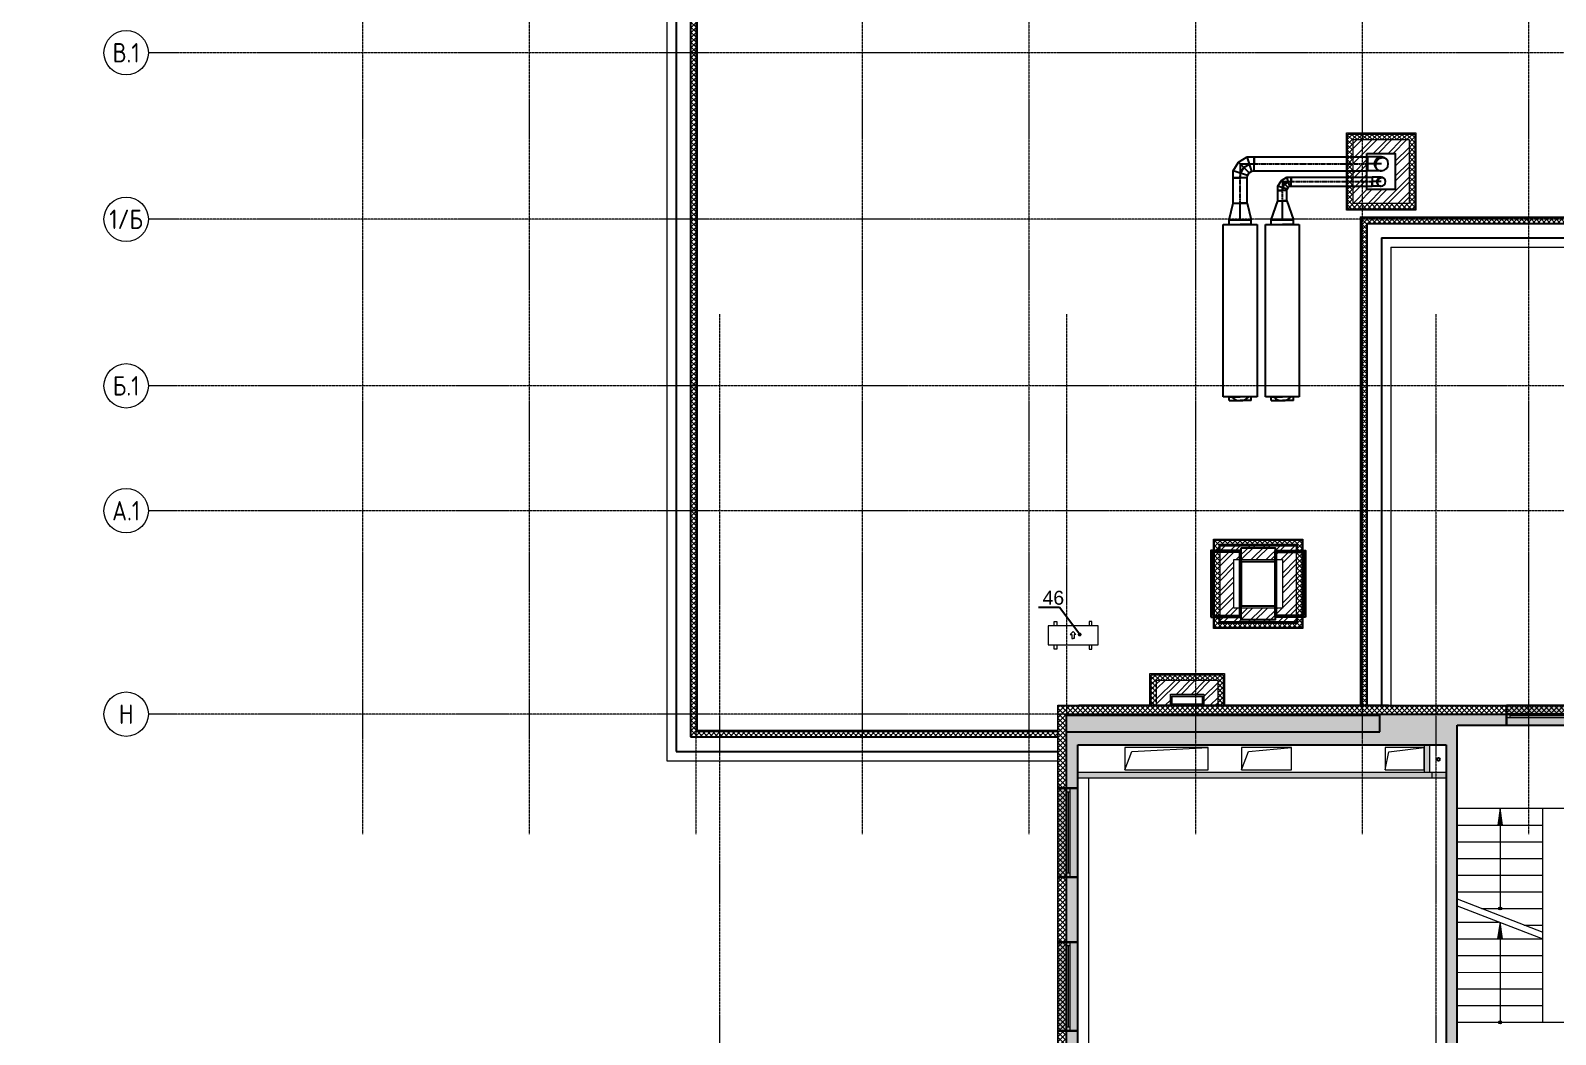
# Model space of a CAD drawing. Header units: millimetres. Extents: x -222892 to 671268, y 0 to 135099.
# Drawn here: x 317538 to 345003, y 76916 to 95001 of the extents above; entities that cross this region are included whole.
import ezdxf
from ezdxf import colors
from ezdxf.entities.mleader import LeaderData, LeaderLine
from ezdxf.enums import TextEntityAlignment as Align
from ezdxf.math import Vec2, Vec3

# ---------------------------------------------------------------- set-up
doc = ezdxf.new("R2010")
doc.units = ezdxf.units.MM
for name, pattern in [('CENTER2', [28.575, 19.05, -3.175, 3.175, -3.175]), ('HIDDEN', [6, 4, -2]), ('осевая', [2, 1.25, -0.25, 0.25, -0.25])]:
    doc.linetypes.add(name, pattern=pattern)
for name, color, linetype in [('_TEXT', 7, 'Continuous'), ('Aks_скрытые_линии', 7, 'HIDDEN'), ('Aks_Схема', 3, 'Continuous'), ('АР_Парапет', 142, 'Continuous'), ('АР_Сущ Несущая стена', 216, 'Continuous'), ('М_0_ВД1', 1, 'Continuous'), ('М_ОВ-ЭОМ', 140, 'Continuous'), ('ОТВ.ВК', 212, 'Continuous'), ('ПРОЕМЫ ОВ', 173, 'Continuous')]:
    doc.layers.add(name, color=color, linetype=linetype)
for name, color, linetype, lineweight in [('АР_Лестницы', 250, 'Continuous', 15), ('АР_Навесной фасад', 190, 'Continuous', 5), ('АР_Окна БЛОК', 250, 'Continuous', 5), ('АР_Перегородки газоблок', 165, 'Continuous', 5), ('АР_Перегородки газоблок_Штрих', 165, 'Continuous', 5), ('АР_Перегородки кирпич', 244, 'Continuous', 5), ('АР_Перегородки_кирпич_Штрих', 244, 'Continuous', 5), ('АР_Подоконники', 163, 'Continuous', 5), ('АР_Утеплитель', 154, 'Continuous', 5), ('АР_Штрих утеплитель', 24, 'Continuous', 5), ('АР_Штриховка монолит', 250, 'Continuous', 5), ('КР_Оси', 7, 'Continuous', 5), ('КР_Тонкая', 250, 'Continuous', 5), ('М_0_В35', 142, 'Continuous', 25), ('М_проемы ОВ 4-5эт', 172, 'Continuous', 5), ('М_Холод', 161, 'Continuous', 5)]:
    doc.layers.add(name, color=color, linetype=linetype, lineweight=lineweight)
doc.styles.add('ISOCPEUR', font='isocpeur.ttf', dxfattribs={"width": 0.85})
doc.styles.get("Standard").update_dxf_attribs({"font": 'arial.ttf'})

# ---------------------------------------------------------------- blocks, each defined once
blk = doc.blocks.new('_DotSmall')
at = {"color": 0, "linetype": 'ByBlock', "const_width": 0.5}
blk.add_lwpolyline([(-0.0625, 0, 1), (0.0625, 0, 1)], format="xyb", close=True, dxfattribs=at)
blk = doc.blocks.new('*U4502')
at = {"true_color": 0xffffff}
h = blk.add_hatch(color=7, dxfattribs=at)
h.dxf.hatch_style = 1
h.paths.add_polyline_path([(-1600, 140), (0, 140), (0, -220), (-1600, -220)])
at = {"lineweight": 30}
for p, q in [((-1600, 140), (-1600, -220)), ((0, 140), (0, -220))]:
    blk.add_line(p, q, dxfattribs=at)
for p, q in [((-1600, 140), (0, 140)), ((-1600, 140), (-1600, 140)), ((-1600, 140), (-1600, 140)), ((-1600, 0), (0, 0)), ((0, 140), (0, 140)), ((0, 140), (0, 140)), ((-1600, -70), (0, -70)), ((0, -220), (-1600, -220)), ((-1530, 0), (-1530, -70)), ((-1530, -35), (-70, -35)), ((-70, 0), (-70, -70))]:
    blk.add_line(p, q)
blk = doc.blocks.new('*U4499')
at = {"true_color": 0xffffff}
h = blk.add_hatch(color=7, dxfattribs=at)
h.dxf.hatch_style = 1
h.paths.add_polyline_path([(-1600, -140), (0, -140), (0, 220), (-1600, 220)])
at = {"lineweight": 30}
for p, q in [((-1600, -140), (-1600, 220)), ((0, -140), (0, 220))]:
    blk.add_line(p, q, dxfattribs=at)
for p, q in [((0, 220), (-1600, 220)), ((-1600, 70), (0, 70)), ((-1600, 0), (0, 0)), ((-1530, 0), (-1530, 70)), ((-1530, 35), (-70, 35)), ((-70, 0), (-70, 70)), ((-1600, -140), (0, -140)), ((-1600, -140), (-1600, -140)), ((-1600, -140), (-1600, -140)), ((0, -140), (0, -140)), ((0, -140), (0, -140))]:
    blk.add_line(p, q)
blk = doc.blocks.new('*U4608')
at = {"linetype": 'ByBlock'}
for p, q in [((-15.55, -3.05), (-15.55, 3.05)), ((-15.55, 3.05), (15.55, 3.05)), ((15.55, 3.05), (15.55, -3.05)), ((15.55, -3.05), (-15.55, -3.05))]:
    blk.add_line(p, q, dxfattribs=at)
blk = doc.blocks.new('Aks_rs_mixed_400x200_to_160_340_wipe')
at = {"color": 0, "linetype": 'ByBlock', "lineweight": -2}
blk.add_wipeout([(-2, 0), (2, 0), (0.8, 3.4), (-0.8, 3.4)], dxfattribs=at)
blk = doc.blocks.new('Aks_rs_mixed_400x200_to_160_340')
at = {"color": 0, "linetype": 'ByBlock', "lineweight": -2}
blk.add_blockref('Aks_rs_mixed_400x200_to_160_340_wipe', (0, 0), dxfattribs=at)
for p, q in [((-2, 0), (-0.8, 3.4)), ((-0.8, 3.4), (0.8, 3.4)), ((0.8, 3.4), (2, 0)), ((-2, 0), (2, 0))]:
    blk.add_line(p, q, dxfattribs=at)
at = {"layer": 'Aks_Схема'}
blk.add_line((0, 0), (0, 3.4), dxfattribs=at)
blk = doc.blocks.new('Aks_es_drop_rnd_160_160_wipe')
at = {"color": 0, "linetype": 'ByBlock', "lineweight": -2}
blk.add_wipeout([(-0.8, 0), (-0.8, 0.08), (-0.78, 0.17), (-0.76, 0.25), (-0.73, 0.33), (-0.69, 0.4), (-0.65, 0.47), (-0.59, 0.54), (-0.54, 0.59), (-0.47, 0.65), (-0.4, 0.69), (-0.33, 0.73), (-0.25, 0.76), (-0.17, 0.78), (-0.08, 0.8), (0, 0.8), (0.08, 0.8), (0.17, 0.78), (0.25, 0.76), (0.33, 0.73), (0.4, 0.69), (0.47, 0.65), (0.54, 0.59), (0.59, 0.54), (0.65, 0.47), (0.69, 0.4), (0.73, 0.33), (0.76, 0.25), (0.78, 0.17), (0.8, 0.08), (0.8, 0), (0.8, -1.6), (-0.8, -1.6)], dxfattribs=at)
blk = doc.blocks.new('Aks_es_drop_rnd_160_160')
at = {"color": 0, "linetype": 'ByBlock', "lineweight": -2}
blk.add_arc((0, 0), 0.8, 0, 180, dxfattribs=at)
blk.add_blockref('Aks_es_drop_rnd_160_160_wipe', (0, 0), dxfattribs=at)
for p, q in [((-0.8, 0), (-0.8, -1.6)), ((0.8, 0), (0.8, -1.6)), ((-0.8, -1.6), (0.8, -1.6))]:
    blk.add_line(p, q, dxfattribs=at)
at = {"color": 200, "linetype": 'CENTER2', "lineweight": -2}
blk.add_line((0, 0), (0, -1.6), dxfattribs=at)
at = {"color": 0, "linetype": 'ByBlock', "lineweight": -2}
blk.add_arc((0, 0), 0.8, 0, 180, dxfattribs=at)
at = {"layer": 'Aks_скрытые_линии'}
for centre, radius, start, end in [((0, 0), 0.8, 180, 0), ((0.14, 0.14), 0.825, 149.0362, 300.9638)]:
    blk.add_arc(centre, radius, start, end, dxfattribs=at)
at = {"layer": 'Aks_Схема'}
blk.add_line((0, 0), (0, -1.6), dxfattribs=at)
blk = doc.blocks.new('Aks_es_rnd_160_90_160_wipe')
at = {"color": 0, "linetype": 'ByBlock', "lineweight": -2}
blk.add_wipeout([(0.8, -1.6), (-0.8, -1.6), (-0.8, -0.8), (-0.19, 0.19), (0.8, 0.8), (1.6, 0.8), (1.6, -0.8), (1.35, -0.84), (1.03, -1.03), (0.84, -1.35)], dxfattribs=at)
blk = doc.blocks.new('Aks_es_rnd_160_90_160')
at = {"color": 0, "linetype": 'ByBlock', "lineweight": -2}
blk.add_blockref('Aks_es_rnd_160_90_160_wipe', (0, 0), dxfattribs=at)
for p, q in [((-0.8, -0.8), (-0.19, 0.19)), ((-0.19, 0.19), (0.8, 0.8)), ((1.03, -1.03), (-0.19, 0.19)), ((1.35, -0.84), (0.8, 0.8)), ((0.8, 0.8), (1.6, 0.8)), ((1.6, -0.8), (1.6, 0.8)), ((0.84, -1.35), (-0.8, -0.8)), ((-0.8, -1.6), (-0.8, -0.8)), ((0.8, -1.6), (-0.8, -1.6)), ((0.8, -1.6), (0.84, -1.35)), ((0.84, -1.35), (1.03, -1.03)), ((1.03, -1.03), (1.35, -0.84)), ((1.35, -0.84), (1.6, -0.8))]:
    blk.add_line(p, q, dxfattribs=at)
at = {"color": 200, "linetype": 'CENTER2', "lineweight": -2}
blk.add_lwpolyline([(0, -1.6), (0.02, -1.07), (0.42, -0.42), (1.07, -0.02), (1.6, 0)], dxfattribs=at)
at = {"layer": 'Aks_Схема'}
for q in [(1.6, 0), (0, -1.6)]:
    blk.add_line((0, 0), q, dxfattribs=at)
blk = doc.blocks.new('Aks_rs_mixed_400x200_to_250_300_wipe')
at = {"color": 0, "linetype": 'ByBlock', "lineweight": -2}
blk.add_wipeout([(-2, 0), (2, 0), (1.25, 3), (-1.25, 3)], dxfattribs=at)
blk = doc.blocks.new('Aks_rs_mixed_400x200_to_250_300')
at = {"color": 0, "linetype": 'ByBlock', "lineweight": -2}
blk.add_blockref('Aks_rs_mixed_400x200_to_250_300_wipe', (0, 0), dxfattribs=at)
for p, q in [((-2, 0), (-1.25, 3)), ((-1.25, 3), (1.25, 3)), ((1.25, 3), (2, 0)), ((-2, 0), (2, 0))]:
    blk.add_line(p, q, dxfattribs=at)
at = {"layer": 'Aks_Схема'}
blk.add_line((0, 0), (0, 3), dxfattribs=at)
blk = doc.blocks.new('Aks_es_drop_rnd_250_250_wipe')
at = {"color": 0, "linetype": 'ByBlock', "lineweight": -2}
blk.add_wipeout([(-1.25, 0), (-1.24, 0.13), (-1.22, 0.26), (-1.19, 0.39), (-1.14, 0.51), (-1.08, 0.62), (-1.01, 0.73), (-0.93, 0.84), (-0.84, 0.93), (-0.73, 1.01), (-0.62, 1.08), (-0.51, 1.14), (-0.39, 1.19), (-0.26, 1.22), (-0.13, 1.24), (0, 1.25), (0.13, 1.24), (0.26, 1.22), (0.39, 1.19), (0.51, 1.14), (0.62, 1.08), (0.73, 1.01), (0.84, 0.93), (0.93, 0.84), (1.01, 0.73), (1.08, 0.62), (1.14, 0.51), (1.19, 0.39), (1.22, 0.26), (1.24, 0.13), (1.25, 0), (1.25, -2.5), (-1.25, -2.5)], dxfattribs=at)
blk = doc.blocks.new('Aks_es_drop_rnd_250_250')
at = {"color": 0, "linetype": 'ByBlock', "lineweight": -2}
blk.add_arc((0, 0), 1.25, 0, 180, dxfattribs=at)
blk.add_blockref('Aks_es_drop_rnd_250_250_wipe', (0, 0), dxfattribs=at)
for p, q in [((-1.25, 0), (-1.25, -2.5)), ((1.25, 0), (1.25, -2.5)), ((-1.25, -2.5), (1.25, -2.5))]:
    blk.add_line(p, q, dxfattribs=at)
at = {"color": 200, "linetype": 'CENTER2', "lineweight": -2}
blk.add_line((0, 0), (0, -2.5), dxfattribs=at)
at = {"color": 0, "linetype": 'ByBlock', "lineweight": -2}
blk.add_arc((0, 0), 1.25, 0, 180, dxfattribs=at)
at = {"layer": 'Aks_скрытые_линии'}
for centre, radius, start, end in [((0, 0), 1.25, 180, 0), ((0.22, 0.22), 1.29, 149.0362, 300.9638)]:
    blk.add_arc(centre, radius, start, end, dxfattribs=at)
at = {"layer": 'Aks_Схема'}
blk.add_line((0, 0), (0, -2.5), dxfattribs=at)
blk = doc.blocks.new('Aks_es_rnd_250_90_250_wipe')
at = {"color": 0, "linetype": 'ByBlock', "lineweight": -2}
blk.add_wipeout([(1.25, -2.5), (-1.25, -2.5), (-1.25, -1.25), (-0.3, 0.3), (1.25, 1.25), (2.5, 1.25), (2.5, -1.25), (2.1, -1.31), (1.62, -1.62), (1.31, -2.1)], dxfattribs=at)
blk = doc.blocks.new('Aks_es_rnd_250_90_250')
at = {"color": 0, "linetype": 'ByBlock', "lineweight": -2}
blk.add_blockref('Aks_es_rnd_250_90_250_wipe', (0, 0), dxfattribs=at)
for p, q in [((-1.25, -1.25), (-0.3, 0.3)), ((-0.3, 0.3), (1.25, 1.25)), ((1.62, -1.62), (-0.3, 0.3)), ((2.1, -1.31), (1.25, 1.25)), ((1.25, 1.25), (2.5, 1.25)), ((2.5, -1.25), (2.5, 1.25)), ((1.31, -2.1), (-1.25, -1.25)), ((-1.25, -2.5), (-1.25, -1.25)), ((1.25, -2.5), (-1.25, -2.5)), ((1.25, -2.5), (1.31, -2.1)), ((1.31, -2.1), (1.62, -1.62)), ((1.62, -1.62), (2.1, -1.31)), ((2.1, -1.31), (2.5, -1.25))]:
    blk.add_line(p, q, dxfattribs=at)
at = {"color": 200, "linetype": 'CENTER2', "lineweight": -2}
blk.add_lwpolyline([(0, -2.5), (0.03, -1.68), (0.66, -0.66), (1.68, -0.03), (2.5, 0)], dxfattribs=at)
at = {"layer": 'Aks_Схема'}
for q in [(2.5, 0), (0, -2.5)]:
    blk.add_line((0, 0), q, dxfattribs=at)
blk = doc.blocks.new('A$C608f0813')
at = {"layer": 'М_0_ВД1'}
for points in [[(-817, -575), (-294, -575), (-294, 575), (-817, 575)], [(-294, 625), (294, 625), (294, -625), (-294, -625)], [(818, -575), (294, -575), (294, 575), (818, 575)]]:
    blk.add_lwpolyline(points, close=True, dxfattribs=at)
at = {"layer": 'М_0_ВД1', "color": 251}
for points in [[(-792, -550), (-319, -550), (-319, 550), (-792, 550)], [(793, -550), (319, -550), (319, 550), (793, 550)]]:
    blk.add_lwpolyline(points, close=True, dxfattribs=at)
at = {"layer": 'М_0_ВД1', "color": 7}
for points in [[(677, 575), (677, 677), (-678, 677), (-678, 575)], [(-678, -575), (-678, -678), (677, -678), (677, -575)]]:
    blk.add_lwpolyline(points, dxfattribs=at)
blk = doc.blocks.new('_None')
blk = doc.blocks.new('*U4543')
h = blk.add_hatch(color=256)
h.dxf.hatch_style = 1
edge = h.paths.add_edge_path()
edge.add_arc((0, 0), 27.6, 359.64, 719.64)
h = blk.add_hatch(color=256)
h.dxf.hatch_style = 1
h.paths.add_polyline_path([(1500, -44), (1500, 44), (1800, 0)])
blk.add_line((1800, 0), (0, 0))
blk.add_lwpolyline([(1500, 44), (1500, -44), (1800, 0), (1500, 44)])
blk.add_circle((0, 0), 27.6)
blk = doc.blocks.new('*U4489')
h = blk.add_hatch(color=256)
h.dxf.hatch_style = 1
edge = h.paths.add_edge_path()
edge.add_arc((0, 0), 27.6, 359.64, 719.64)
h = blk.add_hatch(color=256)
h.dxf.hatch_style = 1
h.paths.add_polyline_path([(1500, -44), (1500, 44), (1800, 0)])
blk.add_line((1800, 0), (0, 0))
blk.add_lwpolyline([(1500, 44), (1500, -44), (1800, 0), (1500, 44)])
blk.add_circle((0, 0), 27.6)
blk = doc.blocks.new('*U5855')
at = {"color": 0, "linetype": 'ByBlock', "lineweight": -2, "ltscale": 10}
blk.add_line((0, 0), (0, -36499), dxfattribs=at)
at = {"color": 0, "linetype": 'Continuous', "lineweight": -2}
blk.add_line((0, -36499), (0, -36599), dxfattribs=at)
blk.add_circle((0, -36999), 400, dxfattribs=at)
at = {"color": 0, "linetype": 'Continuous', "lineweight": -2, "style": 'ISOCPEUR', "width": 0.85}
blk.add_text('1', height=350, dxfattribs=at).set_placement((0, -36999), align=Align.MIDDLE_CENTER)
blk = doc.blocks.new('*U5856')
at = {"color": 0, "linetype": 'ByBlock', "lineweight": -2, "ltscale": 10}
blk.add_line((0, 0), (0, -36499), dxfattribs=at)
at = {"color": 0, "linetype": 'Continuous', "lineweight": -2}
blk.add_line((0, -36499), (0, -36599), dxfattribs=at)
blk.add_circle((0, -36999), 400, dxfattribs=at)
at = {"color": 0, "linetype": 'Continuous', "lineweight": -2, "style": 'ISOCPEUR', "width": 0.85}
blk.add_text('2', height=350, dxfattribs=at).set_placement((0, -36999), align=Align.MIDDLE_CENTER)
blk = doc.blocks.new('*U5857')
at = {"color": 0, "linetype": 'ByBlock', "lineweight": -2, "ltscale": 10}
blk.add_line((0, 0), (0, -36499), dxfattribs=at)
at = {"color": 0, "linetype": 'Continuous', "lineweight": -2}
blk.add_line((0, -36499), (0, -36599), dxfattribs=at)
blk.add_circle((0, -36999), 400, dxfattribs=at)
at = {"color": 0, "linetype": 'Continuous', "lineweight": -2, "style": 'ISOCPEUR', "width": 0.85}
blk.add_text('3', height=350, dxfattribs=at).set_placement((0, -36999), align=Align.MIDDLE_CENTER)
blk = doc.blocks.new('*U5868')
at = {"color": 0, "linetype": 'ByBlock', "lineweight": -2, "ltscale": 10}
blk.add_line((0, 0), (-79501, 0), dxfattribs=at)
at = {"color": 0, "linetype": 'Continuous', "lineweight": -2}
blk.add_line((-79501, 0), (-80001, 0), dxfattribs=at)
blk.add_circle((-80401, 0), 400, dxfattribs=at)
at = {"color": 0, "linetype": 'Continuous', "lineweight": -2, "style": 'ISOCPEUR', "width": 0.85}
blk.add_text('Н', height=350, dxfattribs=at).set_placement((-80401, 0), align=Align.MIDDLE_CENTER)
blk = doc.blocks.new('*U5869')
at = {"color": 0, "linetype": 'Continuous', "lineweight": -2}
blk.add_line((-79501, 0), (-80001, 0), dxfattribs=at)
at = {"color": 0, "linetype": 'ByBlock', "lineweight": -2, "ltscale": 10}
blk.add_line((0, 0), (-79501, 0), dxfattribs=at)
at = {"color": 0, "linetype": 'Continuous', "lineweight": -2}
blk.add_circle((-80401, 0), 400, dxfattribs=at)
at = {"color": 0, "linetype": 'Continuous', "lineweight": -2, "style": 'ISOCPEUR', "width": 0.85}
blk.add_text('А.1', height=350, dxfattribs=at).set_placement((-80401, 0), align=Align.MIDDLE_CENTER)
blk = doc.blocks.new('*U5870')
at = {"color": 0, "linetype": 'Continuous', "lineweight": -2}
blk.add_line((-79501, 0), (-80001, 0), dxfattribs=at)
at = {"color": 0, "linetype": 'ByBlock', "lineweight": -2, "ltscale": 10}
blk.add_line((0, 0), (-79501, 0), dxfattribs=at)
at = {"color": 0, "linetype": 'Continuous', "lineweight": -2}
blk.add_circle((-80401, 0), 400, dxfattribs=at)
at = {"color": 0, "linetype": 'Continuous', "lineweight": -2, "style": 'ISOCPEUR', "width": 0.85}
blk.add_text('Б.1', height=350, dxfattribs=at).set_placement((-80401, 0), align=Align.MIDDLE_CENTER)
blk = doc.blocks.new('*U5871')
at = {"color": 0, "linetype": 'Continuous', "lineweight": -2}
blk.add_line((-35117, 0), (-35617, 0), dxfattribs=at)
at = {"color": 0, "linetype": 'ByBlock', "lineweight": -2, "ltscale": 10}
blk.add_line((0, 0), (-35117, 0), dxfattribs=at)
at = {"color": 0, "linetype": 'Continuous', "lineweight": -2}
blk.add_circle((-36017, 0), 400, dxfattribs=at)
at = {"color": 0, "linetype": 'Continuous', "lineweight": -2, "style": 'ISOCPEUR', "width": 0.85}
blk.add_text('1/Б', height=350, dxfattribs=at).set_placement((-36017, 0), align=Align.MIDDLE_CENTER)
blk = doc.blocks.new('*U5872')
at = {"color": 0, "linetype": 'Continuous', "lineweight": -2}
blk.add_line((-35117, 0), (-35617, 0), dxfattribs=at)
at = {"color": 0, "linetype": 'ByBlock', "lineweight": -2, "ltscale": 10}
blk.add_line((0, 0), (-35117, 0), dxfattribs=at)
at = {"color": 0, "linetype": 'Continuous', "lineweight": -2}
blk.add_circle((-36017, 0), 400, dxfattribs=at)
at = {"color": 0, "linetype": 'Continuous', "lineweight": -2, "style": 'ISOCPEUR', "width": 0.85}
blk.add_text('В.1', height=350, dxfattribs=at).set_placement((-36017, 0), align=Align.MIDDLE_CENTER)
blk = doc.blocks.new('*U5882')
at = {"color": 0, "linetype": 'ByBlock', "lineweight": -2, "ltscale": 10}
blk.add_line((0, 0), (0, -53278), dxfattribs=at)
blk = doc.blocks.new('*U5883')
at = {"color": 0, "linetype": 'ByBlock', "lineweight": -2, "ltscale": 10}
blk.add_line((0, 0), (0, -53278), dxfattribs=at)
blk = doc.blocks.new('*U5884')
at = {"color": 0, "linetype": 'ByBlock', "lineweight": -2, "ltscale": 10}
blk.add_line((0, 0), (0, -53278), dxfattribs=at)
blk = doc.blocks.new('*U5885')
at = {"color": 0, "linetype": 'ByBlock', "lineweight": -2, "ltscale": 10}
blk.add_line((0, 0), (0, -53278), dxfattribs=at)
blk = doc.blocks.new('*U5886')
at = {"color": 0, "linetype": 'ByBlock', "lineweight": -2, "ltscale": 10}
blk.add_line((0, 0), (0, -53278), dxfattribs=at)
blk = doc.blocks.new('*U5887')
at = {"color": 0, "linetype": 'ByBlock', "lineweight": -2, "ltscale": 10}
blk.add_line((0, 0), (0, -53278), dxfattribs=at)
blk = doc.blocks.new('*U5888')
at = {"color": 0, "linetype": 'ByBlock', "lineweight": -2, "ltscale": 10}
blk.add_line((0, 0), (0, -53278), dxfattribs=at)
blk = doc.blocks.new('*U5901')
at = {"color": 0, "linetype": 'ByBlock', "lineweight": -2, "ltscale": 10}
blk.add_line((0, 0), (0, -53278), dxfattribs=at)
blk = doc.blocks.new('A$C4c190d01')
at = {"layer": 'КР_Оси', "linetype": 'осевая'}
for name, p in [('*U5882', (-6430.1, 78593.6)), ('*U5883', (-3430.1, 78593.6)), ('*U5884', (-430.1, 78593.6)), ('*U5885', (2569.9, 78593.6)), ('*U5886', (5569.9, 78593.6)), ('*U5887', (8569.9, 78593.6)), ('*U5901', (11569.9, 78593.6)), ('*U5888', (14569.9, 78593.6)), ('*U5872', (25328.8, 39395)), ('*U5871', (25328.8, 36395)), ('*U5855', (0, 34687.4)), ('*U5856', (6250, 34687.4)), ('*U5857', (12900, 34687.4)), ('*U5870', (69712.8, 33395)), ('*U5869', (69712.8, 31145)), ('*U5868', (69712.8, 27480))]:
    blk.add_blockref(name, p, dxfattribs=at)

msp = doc.modelspace()

# ---------------------------------------------------------------- hatches: boundary and pattern name
at = {"layer": 'АР_Перегородки газоблок_Штрих', "ltscale": 100}
h = msp.add_hatch(dxfattribs=at)
h.set_pattern_fill('AR-CONC', color=256)
h.paths.add_polyline_path([(341838.8, 82685.7), (341838.6, 82665.7), (336198.8, 82665.7), (336198.9, 82365.3), (341838.5, 82366.1)])
h = msp.add_hatch(dxfattribs=at)
h.set_pattern_fill('AR-CONC', color=256)
h.paths.add_polyline_path([(341838.8, 82685.7), (341838.6, 82665.7), (336198.8, 82665.7), (336198.9, 82365.3), (341838.5, 82366.1)])
h = msp.add_hatch(dxfattribs=at)
h.set_pattern_fill('AR-CONC', color=256)
h.paths.add_polyline_path([(343033.9, 81636.1), (342736, 81638), (342736, 82133.8), (342636, 82135.7), (342636, 81636.1), (336398.8, 81636.1), (336398.8, 81535.7), (343033.6, 81536.5)])
at = {"layer": 'АР_Перегородки_кирпич_Штрих', "ltscale": 500}
h = msp.add_hatch(dxfattribs=at)
h.set_pattern_fill('ANSI32', color=256, scale=20)
h.paths.add_polyline_path([(341607.3, 92785.7), (342117.3, 92785.7), (342117.3, 92135.7), (341607.3, 92135.7)], flags=16)
h.paths.add_polyline_path([(341357.3, 93035.7), (342367.3, 93035.7), (342367.3, 91885.7), (341357.3, 91885.7)])
h = msp.add_hatch(dxfattribs=at)
h.set_pattern_fill('ANSI32', color=256, scale=20)
h.paths.add_polyline_path([(340335.1, 84347.7), (338962.1, 84347.7), (338962.1, 85720.7), (340335.1, 85720.7)])
h.paths.add_polyline_path([(340085.1, 84597.7), (339212.1, 84597.7), (339212.1, 85470.7), (340085.1, 85470.7)], flags=16)
h = msp.add_hatch(dxfattribs=at)
h.set_pattern_fill('ANSI32', color=256, scale=20)
h.paths.add_polyline_path([(338518.7, 83297.2), (337819.9, 83297.2), (337819.9, 82845.7), (338069.9, 82845.7), (338069.9, 83047.2), (338518.7, 83047.2)])
h.paths.add_polyline_path([(338920.1, 83297.2), (338518.7, 83297.2), (338518.7, 83047.2), (338670.1, 83047.2), (338670.1, 82845.7), (338920.1, 82845.7)])
at = {"layer": 'АР_Утеплитель', "ltscale": 500}
h = msp.add_hatch(dxfattribs=at)
h.set_pattern_fill('ANSI37', color=256, scale=20)
h.paths.add_polyline_path([(342467.3, 93135.7), (341257.3, 93135.7), (341257.3, 91785.7), (342467.3, 91785.7)])
h.paths.add_polyline_path([(342367.3, 93035.7), (342367.3, 91885.7), (341357.3, 91885.7), (341357.3, 93035.7)], flags=16)
h.paths.add_polyline_path([(342117.3, 92785.7), (342117.3, 92135.7), (341607.3, 92135.7), (341607.3, 92785.7)], flags=0)
at = {"layer": 'АР_Утеплитель', "ltscale": 100}
h = msp.add_hatch(dxfattribs=at)
h.set_pattern_fill('ANSI37', color=256, scale=20)
h.paths.add_polyline_path([(398463.8, 64815.7), (392113.8, 64815.7), (392113.8, 82685.7), (381613.8, 82685.7), (381613.8, 86650.7), (346813.8, 86650.7), (346813.8, 82685.7), (341838.6, 82685.7), (341838.6, 82835.7), (346663.8, 82835.7), (346663.8, 86800.7), (381763.8, 86800.7), (381763.8, 82835.7), (392263.8, 82835.7), (392263.8, 64965.7), (398613.8, 64965.7), (398613.8, 54955.7), (385213.8, 54955.7), (385213.8, 61305.7), (377333.8, 61305.7), (377333.8, 66495.7), (369098.5, 66495.7), (369098.5, 66245.7), (368948.5, 66245.7), (368948.5, 66645.7), (377483.8, 66645.7), (377483.8, 61455.7), (385363.8, 61455.7), (385363.8, 55105.7), (398463.8, 55105.7)])
at = {"layer": 'АР_Утеплитель', "ltscale": 500}
h = msp.add_hatch(dxfattribs=at)
h.set_pattern_fill('ANSI37', color=256, scale=20)
h.paths.add_polyline_path([(340335.1, 84347.7), (338962.1, 84347.7), (338962.1, 85720.7), (340335.1, 85720.7)], flags=16)
h.paths.add_polyline_path([(340435.1, 84247.7), (338862.1, 84247.7), (338862.1, 85820.7), (340435.1, 85820.7)])
h = msp.add_hatch(dxfattribs=at)
h.set_pattern_fill('ANSI37', color=256, scale=20)
h.paths.add_polyline_path([(338518.7, 83397.2), (337719.9, 83397.2), (337719.9, 83015.2), (337819.9, 83015.2), (337819.9, 83297.2), (338518.7, 83297.2)])
h.paths.add_polyline_path([(339020.1, 83397.2), (338518.7, 83397.2), (338518.7, 83297.2), (338920.1, 83297.2), (338920.1, 83015.3), (339020.1, 83015.3)])
h.paths.add_polyline_path([(339020.1, 83015.3), (338920.1, 83015.3), (338920.1, 82845.7), (339020.1, 82845.7)])
h.paths.add_polyline_path([(337819.9, 83015.2), (337719.9, 83015.2), (337719.9, 82845.7), (337819.9, 82845.7)])
at = {"layer": 'АР_Утеплитель', "ltscale": 100}
h = msp.add_hatch(dxfattribs=at)
h.set_pattern_fill('ANSI37', color=256, scale=20)
h.paths.add_polyline_path([(329848.7, 64815.7), (336198.8, 64815.7), (336198.8, 82685.7), (341838.6, 82685.7), (341838.6, 82835.7), (336048.8, 82835.7), (336048.8, 64965.7), (329698.7, 64965.7), (329698.8, 54955.7), (343098.8, 54955.7), (343098.8, 61305.7), (351218.8, 61305.7), (351218.8, 66495.7), (359486.2, 66495.7), (359486.2, 66245.7), (359636.2, 66245.7), (359636.2, 66645.7), (351068.8, 66645.7), (351068.8, 61455.7), (342948.8, 61455.7), (342948.8, 55105.7), (329848.8, 55105.7)])
at = {"layer": 'АР_Штрих утеплитель', "ltscale": 500}
h = msp.add_hatch(dxfattribs=at)
h.set_pattern_fill('ANSI37', color=256, scale=20)
h.paths.add_polyline_path([(353097.5, 127630.7), (350518.7, 127630.7), (350518.7, 127530.7), (353097.5, 127530.7)])
edge = h.paths.add_edge_path()
edge.add_line((350518.7, 127630.7), (344547.5, 127630.7))
edge.add_line((344547.5, 127630.7), (344547.5, 130631.1))
edge.add_line((344547.5, 130631.1), (335487.5, 130630.7))
edge.add_line((335487.5, 130630.7), (335487.5, 127122.7))
edge.add_line((335487.5, 127122.7), (334996.5, 127122.7))
edge.add_arc((336296.1, 116876.8), 10328, 97.22897, 132.48441)
edge.add_arc((334278.5, 119160.7), 7281.3, 132.91387, 150.37698)
edge.add_arc((334278.5, 119160.7), 7281.3, 150.37698, 180)
edge.add_line((326997.2, 119160.7), (326997.2, 118630.7))
edge.add_line((326997.2, 118630.7), (323487.5, 118630.7))
edge.add_line((323487.5, 118630.7), (323487.5, 106570.7))
edge.add_line((323487.5, 106570.7), (329427.3, 106570.7))
edge.add_line((329427.3, 106570.7), (329427.3, 82275.7))
edge.add_line((329427.3, 82275.7), (336038.8, 82275.7))
edge.add_line((336038.8, 82275.7), (336038.8, 82375.7))
edge.add_line((336038.8, 82375.7), (329527.3, 82375.7))
edge.add_line((329527.3, 82375.7), (329527.3, 106670.7))
edge.add_line((329527.3, 106670.7), (323587.5, 106670.7))
edge.add_line((323587.5, 106670.7), (323587.5, 118530.7))
edge.add_line((323587.5, 118530.7), (327097.2, 118530.7))
edge.add_line((327097.2, 118530.7), (327098.7, 119295.7))
edge.add_arc((334275.8, 119161.9), 7178.3, 150.18594, 178.93195, ccw=False)
edge.add_arc((334278.5, 119160.7), 7181.3, 133.07839, 150.18856, ccw=False)
edge.add_arc((336295.6, 116878.6), 10226.2, 97.26253, 132.60028, ccw=False)
edge.add_line((335002.8, 127022.7), (335587.5, 127022.7))
edge.add_line((335587.5, 127022.7), (335587.5, 130530.7))
edge.add_line((335587.5, 130530.7), (344447.5, 130530.7))
edge.add_line((344447.5, 130530.7), (344447.5, 127630.7))
edge.add_line((344447.5, 127630.7), (344447.5, 127530.7))
edge.add_line((344447.5, 127530.7), (350518.7, 127530.7))
edge.add_line((350518.7, 127530.7), (350518.7, 127630.7))
h = msp.add_hatch(dxfattribs=at)
h.set_pattern_fill('ANSI37', color=256, scale=20)
h.paths.add_polyline_path([(341607.3, 91525.7), (347164.6, 91525.7), (347164.6, 91655.7), (350797.5, 91655.7), (350797.5, 99215.7), (347627.3, 99215.7), (347627.3, 102135.8), (347527.3, 102135.8), (347527.3, 99115.7), (350697.5, 99115.7), (350697.5, 91755.7), (347064.6, 91755.7), (347064.6, 91625.7), (341507.3, 91625.7), (341507.3, 82845.7), (341607.3, 82845.7)])
at = {"layer": 'АР_Штриховка монолит', "ltscale": 100}
h = msp.add_hatch(dxfattribs=at)
h.set_pattern_fill('ANSI35', color=256, scale=20)
h.paths.add_polyline_path([(336441.8, 82135.7), (343033.8, 82135.7), (343033.8, 74745.8), (343233.8, 74745.8), (343233.8, 82485.7), (346813.8, 82485.7), (346813.8, 82685.7), (341838.6, 82665.7), (341838.6, 82365.7), (336398.8, 82365.7), (336198.8, 82365.7), (336398.8, 82135.7)])
h = msp.add_hatch(dxfattribs=at)
h.set_pattern_fill('ANSI35', color=256, scale=20)
h.paths.add_polyline_path([(336398.7, 82365.7), (336198.7, 82365.7), (336198.7, 64815.7), (329848.8, 64815.7), (329848.8, 64615.7), (330048.8, 64615.7), (336198.8, 64615.7), (336198.8, 63755.7), (336498.8, 63755.7), (336498.8, 64815.7), (336398.8, 64815.7)])
at = {"layer": 'М_ОВ-ЭОМ', "linetype": 'ByBlock'}
h = msp.add_hatch(color=256, dxfattribs=at)
h.dxf.hatch_style = 1
h.paths.add_polyline_path([(336468.4, 84120.5, 1), (336398.4, 84120.5, 1)])

# ---------------------------------------------------------------- linework, layer by layer
at = {"layer": 'АР_Лестницы', "ltscale": 100}
for p, q in [((345311.2, 80987), (343233.8, 80987)), ((343233.8, 80687), (344773.9, 80687)), ((343233.8, 80387), (344773.9, 80387)), ((343233.8, 80087), (344773.9, 80087)), ((343233.8, 79787), (344773.9, 79787)), ((343233.8, 79487), (344773.9, 79487)), ((343233.8, 79357.1), (344773.9, 78757.6)), ((343233.8, 79236.5), (344773.9, 78637)), ((343670.7, 79187), (344773.9, 79187)), ((343233.8, 78936.5), (343975.6, 78936.5)), ((344441.4, 78887), (344773.9, 78887)), ((343233.8, 78636.5), (344773.8, 78636.5)), ((343233.8, 78336.5), (344773.9, 78336.5)), ((343233.8, 78034.7), (344773.9, 78036.5)), ((343228.8, 77736.5), (344773.9, 77736.5)), ((343228.8, 77436.6), (344773.9, 77436.6)), ((343228.8, 77136.5), (344773.9, 77136.5))]:
    msp.add_line(p, q, dxfattribs=at)
msp.add_lwpolyline([(346813.8, 77134.2), (344773.8, 77134.2), (344773.7, 80987)], dxfattribs=at)
at = {"layer": 'АР_Навесной фасад', "ltscale": 100}
for p, q in [((328997.3, 106140.7), (328997.3, 81845.7)), ((342037.3, 91095.7), (347594.6, 91095.7)), ((342037.3, 91095.7), (342037.3, 82845.7)), ((336038.8, 64975.7), (336038.8, 82845.7)), ((336038.8, 82845.7), (346653.8, 82845.7)), ((336048.8, 64965.7), (336048.8, 82835.7)), ((336048.8, 82835.7), (346663.8, 82835.7)), ((336951.9, 82845.7), (336415.4, 82845.7)), ((341997.3, 82845.7), (336951.9, 82845.7)), ((328997.3, 81845.7), (336038.8, 81845.7))]:
    msp.add_line(p, q, dxfattribs=at)
at = {"layer": 'АР_Парапет', "ltscale": 500}
for p, q in [((329427.3, 106570.7), (329427.3, 82275.7)), ((329167.3, 106310.7), (329167.3, 82015.7)), ((341607.3, 91525.7), (341607.3, 82845.7)), ((341607.3, 91525.7), (341607.3, 82845.7)), ((341607.3, 91525.7), (347164.6, 91525.7)), ((341867.3, 91265.7), (341867.3, 82845.7)), ((341867.3, 91265.7), (341867.3, 82845.7)), ((341867.3, 91265.7), (347424.6, 91265.7)), ((329427.3, 82275.7), (336038.8, 82275.7)), ((329167.3, 82015.7), (336038.8, 82015.7))]:
    msp.add_line(p, q, dxfattribs=at)
at = {"layer": 'АР_Перегородки газоблок', "ltscale": 100}
for p, q in [((342636, 82135.7), (342636, 81636.1)), ((342736, 82135.7), (342736, 81636.1)), ((342773.8, 81636.1), (342773.8, 81536.1)), ((342633.8, 81536.1), (342633.8, 81536.1))]:
    msp.add_line(p, q, dxfattribs=at)
for points in [[(343033.8, 81636.1), (336398.8, 81636.1)], [(343033.8, 81536.1), (336398.8, 81536.1)]]:
    msp.add_lwpolyline(points, dxfattribs=at)
at = {"layer": 'АР_Перегородки кирпич', "linetype": 'Continuous', "ltscale": 100}
for points in [[(341357.3, 93035.7), (342367.3, 93035.7), (342367.3, 91885.7), (341357.3, 91885.7)], [(342117.3, 92135.7), (341607.3, 92135.7), (341607.3, 92785.7), (342117.3, 92785.7)], [(341607.3, 92785.7), (342117.3, 92785.7), (342117.3, 92135.7), (341607.3, 92135.7)], [(340335.1, 84347.7), (338962.1, 84347.7), (338962.1, 85720.7), (340335.1, 85720.7)], [(340085.1, 84597.7), (339212.1, 84597.7), (339212.1, 85470.7), (340085.1, 85470.7)], [(338670.1, 82845.7), (338069.9, 82845.7), (338069.9, 83047.2), (338670.1, 83047.2)]]:
    msp.add_lwpolyline(points, close=True, dxfattribs=at)
msp.add_lwpolyline([(337819.9, 82845.7), (337819.9, 83297.2), (338920.1, 83297.2), (338920.1, 82845.7)], dxfattribs=at)
at = {"layer": 'АР_Подоконники', "ltscale": 100}
msp.add_line((336598.8, 73260.7), (336598.8, 81536.1), dxfattribs=at)
at = {"layer": 'АР_Сущ Несущая стена', "ltscale": 100}
for p, q in [((336198.8, 64815.7), (336198.8, 82685.7)), ((336198.8, 82685.7), (346813.8, 82685.7)), ((336198.8, 81350.7), (336198.8, 82685.7)), ((341838.6, 82365.7), (341838.6, 82685.7)), ((336198.8, 82665.7), (341838.6, 82665.7)), ((336198.8, 82665.7), (341838.6, 82665.7)), ((343233.8, 82485.7), (346813.8, 82485.7)), ((343233.8, 74745.8), (343233.8, 82485.7)), ((336198.8, 82365.7), (341838.6, 82365.7)), ((336398.8, 64815.7), (336398.8, 82135.7)), ((336398.8, 82135.7), (343033.8, 82135.7)), ((343033.8, 82135.7), (343033.8, 74745.8))]:
    msp.add_line(p, q, dxfattribs=at)
at = {"layer": 'АР_Утеплитель', "ltscale": 500}
for points in [[(341237.3, 93155.7), (342487.3, 93155.7), (342487.3, 91765.7), (341237.3, 91765.7)], [(341257.3, 93135.7), (342467.3, 93135.7), (342467.3, 91785.7), (341257.3, 91785.7)], [(340455.1, 84227.7), (338842.1, 84227.7), (338842.1, 85840.7), (340455.1, 85840.7)], [(340435.1, 84247.7), (338862.1, 84247.7), (338862.1, 85820.7), (340435.1, 85820.7)]]:
    msp.add_lwpolyline(points, close=True, dxfattribs=at)
for points in [[(337699.9, 82845.7), (337699.9, 83417.2), (339040.1, 83417.2), (339040.1, 82845.7)], [(337719.9, 82845.7), (337719.9, 83397.2), (339020.1, 83397.2), (339020.1, 82845.7)]]:
    msp.add_lwpolyline(points, dxfattribs=at)
at = {"layer": 'АР_Штрих утеплитель', "ltscale": 500}
for p, q in [((329527.3, 106670.7), (329527.3, 82375.7)), ((329547.3, 106690.7), (329547.3, 82395.7)), ((341487.3, 91645.7), (347044.6, 91645.7)), ((341487.3, 91645.7), (341487.3, 82845.7)), ((341507.3, 91625.7), (347064.6, 91625.7)), ((341507.3, 91625.7), (341507.3, 82845.7)), ((329528.6, 82375.7), (336038.8, 82375.7)), ((329547.3, 82395.7), (336038.8, 82395.7))]:
    msp.add_line(p, q, dxfattribs=at)
at = {"layer": 'М_0_В35', "linetype": 'Continuous'}
for p, q in [((339574.5, 92724.1), (339574.5, 92599.1)), ((339574.5, 92724.1), (341616.5, 92724.1)), ((339574.5, 92474.1), (339574.5, 92599.1)), ((341616.5, 92724.1), (341616.5, 92599.1)), ((339199.5, 91893.7), (339199.5, 92349.1)), ((339199.5, 92349.1), (339324.5, 92349.1)), ((339449.5, 92349.1), (339324.5, 92349.1)), ((339449.5, 91893.7), (339449.5, 92349.1)), ((340244.5, 92358.6), (340244.5, 92278.6)), ((340244.5, 92358.6), (341702.3, 92358.6)), ((341702.3, 92358.6), (341702.3, 92278.6)), ((340004.5, 91933.7), (340004.5, 92118.6)), ((340004.5, 92118.6), (340084.5, 92118.6)), ((340164.5, 92118.6), (340084.5, 92118.6)), ((340164.5, 91933.7), (340164.5, 92118.6)), ((340244.5, 92198.6), (340244.5, 92278.6)), ((340244.5, 92198.6), (341702.3, 92198.6)), ((341702.3, 92198.6), (341702.3, 92278.6)), ((339199.5, 91893.7), (339324.5, 91893.7)), ((339449.5, 91893.7), (339324.5, 91893.7)), ((340004.5, 91933.7), (340084.5, 91933.7)), ((340164.5, 91933.7), (340084.5, 91933.7)), ((339124.5, 91509.4), (339124.5, 91593.7)), ((339124.5, 91593.7), (339324.5, 91593.7)), ((339124.5, 91509.4), (339324.5, 91509.4)), ((339524.5, 91593.7), (339324.5, 91593.7)), ((339524.5, 91509.4), (339324.5, 91509.4)), ((339524.5, 91509.4), (339524.5, 91593.7)), ((339884.5, 91509.4), (339884.5, 91593.7)), ((339884.5, 91593.7), (340084.5, 91593.7)), ((339884.5, 91509.4), (340084.5, 91509.4)), ((340284.5, 91593.7), (340084.5, 91593.7)), ((340284.5, 91509.4), (340084.5, 91509.4)), ((340284.5, 91509.4), (340284.5, 91593.7)), ((339124.5, 88335), (339124.5, 88399.4)), ((339124.5, 88399.4), (339324.5, 88399.4)), ((339124.5, 88335), (339324.5, 88335)), ((339524.5, 88399.4), (339324.5, 88399.4)), ((339524.5, 88335), (339324.5, 88335)), ((339524.5, 88335), (339524.5, 88399.4)), ((339884.5, 88335), (339884.5, 88399.4)), ((339884.5, 88399.4), (340084.5, 88399.4)), ((339884.5, 88335), (340084.5, 88335)), ((340284.5, 88399.4), (340084.5, 88399.4)), ((340284.5, 88335), (340084.5, 88335)), ((340284.5, 88335), (340284.5, 88399.4))]:
    msp.add_line(p, q, dxfattribs=at)
at = {"layer": 'М_0_В35', "color": 200, "linetype": 'CENTER2'}
for p, q in [((339574.5, 92599.1), (341616.5, 92599.1)), ((339324.5, 91893.7), (339324.5, 92349.1)), ((340084.5, 91933.7), (340084.5, 92118.6)), ((340244.5, 92278.6), (341702.3, 92278.6))]:
    msp.add_line(p, q, dxfattribs=at)
at = {"layer": 'М_0_В35'}
for centre in [(339324.5, 88559.8), (340084.5, 88559.8)]:
    msp.add_arc(centre, 224.8, 225.53454, 314.46546, dxfattribs=at)
at = {"layer": 'М_проемы ОВ 4-5эт'}
for points in [[(337248.8, 81683.4), (338748.8, 81683.4), (338748.8, 82083.4), (337248.8, 82083.4)], [(339348.8, 81683.4), (340248.8, 81683.4), (340248.8, 82083.4), (339348.8, 82083.4)], [(341936, 81683.4), (342636, 81683.4), (342636, 82083.4), (341936, 82083.4)]]:
    msp.add_lwpolyline(points, close=True, dxfattribs=at)
for points in [[(337248.8, 81683.4), (337373.8, 82015), (338748.8, 82083.4)], [(339348.8, 81683.4), (339473.8, 82015), (340248.8, 82083.4)], [(341936, 81683.4), (342001.1, 82008.2), (342636, 82083.4)]]:
    msp.add_lwpolyline(points, dxfattribs=at)
at = {"layer": 'М_Холод'}
for points in [[(335974.9, 84275), (335974.9, 84355), (336024.9, 84355), (336024.9, 84275)], [(336654.9, 84275), (336654.9, 84355), (336604.9, 84355), (336604.9, 84275)], [(336314.9, 84173.4), (336262.6, 84121.1), (336294.1, 84121.1), (336294.1, 84051.2), (336314.9, 84051.2)], [(336314.9, 84173.4), (336367.1, 84121.1), (336335.6, 84121.1), (336335.6, 84051.2), (336314.9, 84051.2)], [(336024.9, 83935), (336024.9, 83855), (335974.9, 83855), (335974.9, 83935)], [(336604.9, 83935), (336604.9, 83855), (336654.9, 83855), (336654.9, 83935)]]:
    msp.add_lwpolyline(points, dxfattribs=at)
msp.add_lwpolyline([(336764.9, 84275), (335864.9, 84275), (335864.9, 83935), (336764.9, 83935)], close=True, dxfattribs=at)
at = {"layer": 'ОТВ.ВК', "ltscale": 500}
msp.add_circle((342896.9, 81872.6), 25, dxfattribs=at)
at = {"layer": 'ПРОЕМЫ ОВ', "ltscale": 500}
for points in [[(341607.3, 92785.7), (342117.3, 92785.7), (342117.3, 92135.7), (341607.3, 92135.7)], [(339948.6, 85434.2), (339948.6, 84634.2), (339348.6, 84634.2), (339348.6, 85434.2)], [(338644.6, 82862.2), (338094.9, 82862.2), (338094.9, 83012.6), (338644.6, 83012.6)]]:
    msp.add_lwpolyline(points, close=True, dxfattribs=at)

# ---------------------------------------------------------------- block references
at = {"layer": 'АР_Лестницы', "ltscale": 100, "rotation": 89.99999999999999}
for name, p in [('*U4489', (344006.4, 79187)), ('*U4543', (344003.9, 77136.5))]:
    msp.add_blockref(name, p, dxfattribs=at)
at = {"layer": 'АР_Окна БЛОК'}
msp.add_blockref('*U4499', (345718.8, 82625.7), dxfattribs=at)
at = {"layer": 'АР_Окна БЛОК', "rotation": 270}
for p in [(336258.8, 79750.7), (336258.8, 76980.7)]:
    msp.add_blockref('*U4502', p, dxfattribs=at)
at = {"layer": 'М_0_В35', "linetype": 'ByBlock', "xscale": 100, "yscale": 100, "zscale": 100, "rotation": 270}
for p in [(339324.5, 89954.4), (340084.5, 89954.4)]:
    msp.add_blockref('*U4608', p, dxfattribs=at)
at = {"layer": 'М_0_ВД1', "xscale": 1.040544738165138, "yscale": 1.040544738165138, "zscale": 1.040544738165138}
msp.add_blockref('A$C608f0813', (339648.6, 85034.2), dxfattribs=at)

# ---------------------------------------------------------------- leaders
at = {"layer": '_TEXT'}
ml = msp.add_multileader_mtext('Standard', dxfattribs=at)
ml.set_content('+13,700', color=256, style='ISOCPEUR')
ml.set_leader_properties(color=256, linetype='Continuous', lineweight=-1)
ml.set_arrow_properties(name='DOTSMALL')
ml.build(insert=Vec2(0, 0))
ml.multileader.update_dxf_attribs({"has_dogleg": 0, "has_text_frame": 1, "text_left_attachment_type": 4, "text_right_attachment_type": 4, "dogleg_length": 0, "arrow_head_size": 180})
ctx = ml.context
ctx.base_point, ctx.char_height, ctx.arrow_head_size, ctx.landing_gap_size, ctx.plane_origin = Vec3(480330.3, 81867.3), 250, 180, 50, Vec3(477520.3, 81015.7)
ctx.left_attachment, ctx.right_attachment, ctx.text_align_type = 4, 4, 1
notes = []
notes.append((ctx, [(0, (0, 0, 0), (0, 0), (1, 0), 1, [])]))
ctx.mtext.insert, ctx.mtext.width, ctx.mtext.alignment, ctx.mtext.line_spacing_style, ctx.mtext.flow_direction = Vec3(480821.2, 82200.6), 852.697, 2, 2, 5
ml = msp.add_multileader_mtext('Standard', dxfattribs=at)
ml.set_content('+9,850', color=256, style='ISOCPEUR')
ml.set_leader_properties(color=256, linetype='Continuous', lineweight=-1)
ml.set_arrow_properties(name='DOTSMALL')
ml.build(insert=Vec2(0, 0))
ml.multileader.update_dxf_attribs({"has_dogleg": 0, "has_text_frame": 1, "text_left_attachment_type": 4, "text_right_attachment_type": 4, "dogleg_length": 0, "arrow_head_size": 180})
ctx = ml.context
ctx.base_point, ctx.char_height, ctx.arrow_head_size, ctx.landing_gap_size, ctx.plane_origin = Vec3(384227.6, 81256.8), 250, 180, 50, Vec3(385635.2, 80183.7)
ctx.left_attachment, ctx.right_attachment, ctx.text_align_type = 4, 4, 1
notes.append((ctx, [(0, (0, 0, 0), (0, 0), (1, 0), 1, [])]))
ctx.mtext.insert, ctx.mtext.width, ctx.mtext.defined_height, ctx.mtext.alignment, ctx.mtext.line_spacing_style, ctx.mtext.flow_direction = Vec3(384665.4, 81590.2), 696.035, 912.5, 2, 2, 5
ml = msp.add_multileader_mtext('Standard', dxfattribs=at)
ml.set_content('+13,725', color=256, style='ISOCPEUR')
ml.set_leader_properties(color=256, linetype='Continuous', lineweight=-1)
ml.set_arrow_properties(name='DOTSMALL')
ml.build(insert=Vec2(0, 0))
ml.multileader.update_dxf_attribs({"has_dogleg": 0, "has_text_frame": 1, "text_left_attachment_type": 4, "text_right_attachment_type": 4, "dogleg_length": 0, "arrow_head_size": 180})
ctx = ml.context
ctx.base_point, ctx.char_height, ctx.arrow_head_size, ctx.landing_gap_size, ctx.plane_origin = Vec3(518835.5, 81208.7), 250, 180, 50, Vec3(518586.2, 80547.8)
ctx.left_attachment, ctx.right_attachment, ctx.text_align_type = 4, 4, 1
notes.append((ctx, [(0, (0, 0, 0), (0, 0), (1, 0), 1, [])]))
ctx.mtext.insert, ctx.mtext.width, ctx.mtext.alignment, ctx.mtext.line_spacing_style, ctx.mtext.flow_direction = Vec3(519326.5, 81542), 852.697, 2, 2, 5
at = {"layer": 'КР_Тонкая', "linetype": 'ByBlock'}
ml = msp.add_multileader_mtext('Standard', dxfattribs=at)
ml.set_content('46', color=256)
ml.set_leader_properties()
ml.set_arrow_properties(name='NONE')
ml.build(insert=Vec2(0, 0))
ml.multileader.update_dxf_attribs({"text_left_attachment_type": 6, "text_right_attachment_type": 6, "dogleg_length": 0.36, "arrow_head_size": 0.162})
ctx = ml.context
ctx.base_point, ctx.char_height, ctx.arrow_head_size, ctx.landing_gap_size, ctx.plane_origin = Vec3(335704.4, 84607.9, 0), 250, 0.162, 0.081, Vec3(345587.1, 91767.8, 0)
ctx.left_attachment, ctx.right_attachment, ctx.text_align_type = 6, 6, 1
notes.append((ctx, [(1, (1, 1, 0), (336072.9, 84607.9, 0), (-1, 0), 0.324, [(0, [(336433.4, 84120.5, 0)], 0, [])])]))
ctx.mtext.insert, ctx.mtext.width, ctx.mtext.defined_height, ctx.mtext.alignment, ctx.mtext.flow_direction = Vec3(335958.7, 84907.9, 0), 2817.48, 544.3, 2, 5
for ctx, leaders in notes:
    for number, flags, end, landing, length, lines in leaders:
        leader = LeaderData()
        leader.index, (leader.has_last_leader_line, leader.has_dogleg_vector, leader.attachment_direction) = number, flags
        leader.last_leader_point, leader.dogleg_vector, leader.dogleg_length = Vec3(end), Vec3(landing), length
        for number, points, colour, breaks in lines:
            line = LeaderLine()
            line.index, line.vertices, line.color, line.breaks = number, Vec3.list(points), colors.encode_raw_color(colour), breaks
            leader.lines.append(line)
        ctx.leaders.append(leader)

# ---------------------------------------------------------------- next in the draw order: block references
at = {"layer": 'М_0_В35', "linetype": 'Continuous', "xscale": 100, "yscale": 100, "zscale": 100}
for name, p in [('Aks_es_rnd_160_90_160', (340084.5, 92278.6)), ('Aks_rs_mixed_400x200_to_250_300', (339324.5, 91593.7)), ('Aks_rs_mixed_400x200_to_160_340', (340084.5, 91593.7))]:
    msp.add_blockref(name, p, dxfattribs=at)
at = {"layer": 'М_0_В35', "linetype": 'Continuous', "xscale": 100, "yscale": 100, "zscale": 100, "rotation": 270}
msp.add_blockref('Aks_es_drop_rnd_160_160', (341862.3, 92278.6), dxfattribs=at)

# ---------------------------------------------------------------- next in the draw order: linework, layer by layer
at = {"layer": 'М_0_В35', "linetype": 'Continuous'}
for p, q in [((341616.5, 92474.1), (341616.5, 92599.1)), ((339574.5, 92474.1), (341616.5, 92474.1))]:
    msp.add_line(p, q, dxfattribs=at)

# ---------------------------------------------------------------- next in the draw order: block references
at = {"layer": 'М_0_В35', "linetype": 'Continuous', "xscale": 100, "yscale": 100, "zscale": 100}
msp.add_blockref('Aks_es_rnd_250_90_250', (339324.5, 92599.1), dxfattribs=at)
at = {"layer": 'М_0_В35', "linetype": 'Continuous', "xscale": 100, "yscale": 100, "zscale": 100, "rotation": 269.9999999999977}
msp.add_blockref('Aks_es_drop_rnd_250_250', (341866.5, 92599.1), dxfattribs=at)

# ---------------------------------------------------------------- next in the draw order: block references
at = {"layer": 'КР_Оси'}
msp.add_blockref('A$C4c190d01', (329948.8, 55205.7), dxfattribs=at)

doc.saveas('drawing.dxf')
